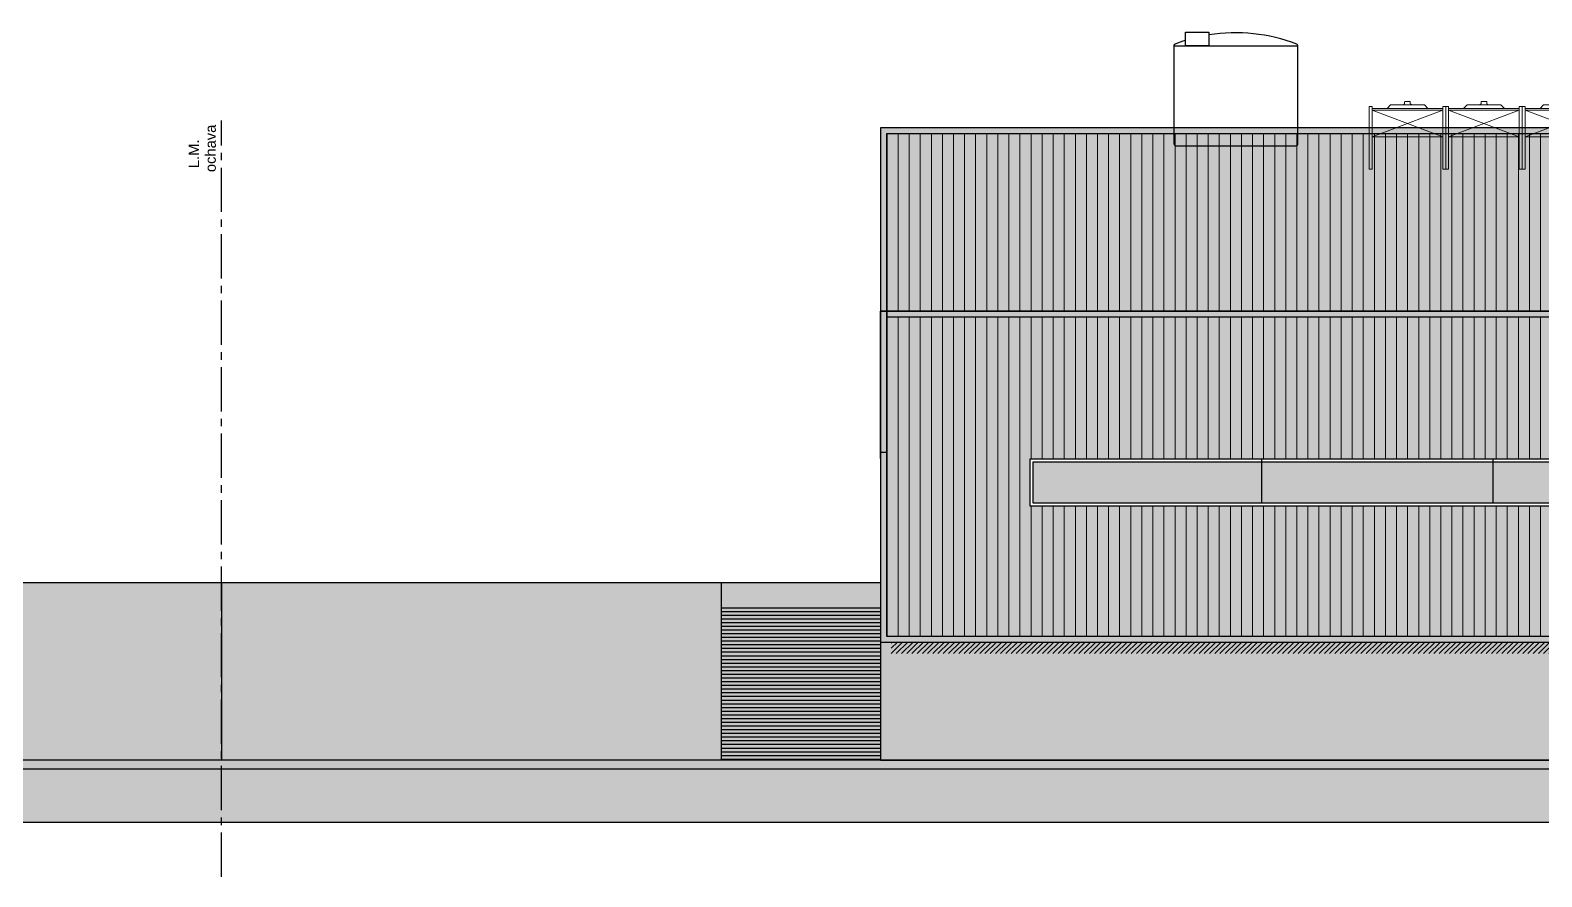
# Model space of a CAD drawing. Header units: inches. Extents: x -309 to 190, y -1585 to -1350.
# Drawn here: x 71.83 to 97.42, y -1442.28 to -1427.95 of the extents above; entities that cross this region are included whole.
import ezdxf

# ---------------------------------------------------------------- set-up
doc = ezdxf.new("R2010")
doc.units = ezdxf.units.IN
doc.header["$MEASUREMENT"] = 0
doc.linetypes.add('CENTER2', pattern=[1.125, 0.75, -0.125, 0.125, -0.125])
doc.linetypes.add('HIDDEN', pattern=[0.375, 0.25, -0.125])
doc.layers.get('0').update_dxf_attribs({"color": 9, "linetype": 'CONTINUOUS'})
for name, color, linetype in [('01', 9, 'CONTINUOUS'), ('02', 9, 'CONTINUOUS'), ('CARP', 9, 'CONTINUOUS'), ('color gris', 9, 'CONTINUOUS'), ('condensador', 9, 'HIDDEN'), ('esca', 9, 'CONTINUOUS'), ('lm', 9, 'HIDDEN'), ('referencias', 9, 'CONTINUOUS'), ('sombras', 9, 'CONTINUOUS'), ('TEXT-CARP', 9, 'CONTINUOUS')]:
    doc.layers.add(name, color=color, linetype=linetype)
doc.layers.add('color +', color=9, linetype='CONTINUOUS', lineweight=18)
doc.styles.add('ARIAL', font='arial.ttf', dxfattribs={"height": 0.225})

# ---------------------------------------------------------------- blocks, each defined once
blk = doc.blocks.new('FDGH')
at = {"layer": '01'}
blk.add_line((-0.033, 1.691), (2.067, 1.691), dxfattribs=at)
at = {"layer": '01', "linetype": 'Continuous'}
blk.add_lwpolyline([(0.161, 1.781, 0.01597), (-0.014, 1.72, 0.291382), (-0.033, 1.691), (-0.033, 0.033, 0.414214), (0, 0), (2.034, 0, 0.414214), (2.067, 0.033), (2.067, 1.691, 0.311003), (2.046, 1.721, 0.130956), (0.561, 1.874)], format="xyb", dxfattribs=at)
blk.add_lwpolyline([(0.561, 1.691), (0.161, 1.691), (0.161, 1.921), (0.561, 1.921)], close=True, dxfattribs=at)

msp = doc.modelspace()

# ---------------------------------------------------------------- hatches: boundary and pattern name
at = {"ltscale": 0.5}
h = msp.add_hatch(color=256, dxfattribs=at)
h.dxf.hatch_style = 1
h.paths.add_polyline_path([(95.006, -1436.007), (88.755, -1436.007), (88.755, -1435.207), (95.006, -1435.207), (95.006, -1432.707), (86.223, -1432.707), (86.223, -1438.307), (95.006, -1438.307)])
h.paths.add_polyline_path([(107.112, -1438.307), (108.184, -1438.307), (108.184, -1434.207), (108.614, -1434.206), (108.614, -1432.707), (95.006, -1432.707), (95.006, -1435.207), (104.42, -1435.207), (104.42, -1436.007), (95.006, -1436.007), (95.006, -1438.307), (106.314, -1438.307)])
at = {"layer": 'color +'}
h = msp.add_hatch(dxfattribs=at)
h.set_pattern_fill('LINE', color=256, scale=1.5, angle=450)
h.set_pattern_definition([(90, (1552.95893, -1091.79288), (-0.1875, 4e-16), [])])
h.paths.add_polyline_path([(101.146, -1429.707), (86.323, -1429.707), (86.323, -1433.057), (86.404, -1432.707), (101.146, -1432.707)])
h = msp.add_hatch(dxfattribs=at)
h.set_pattern_fill('LINE', color=256, scale=1.5, angle=450)
h.set_pattern_definition([(90, (1552.95893, -1093.44388), (-0.1875, 4e-16), [])])
h.paths.add_polyline_path([(108.514, -1432.807), (86.323, -1432.807), (86.323, -1438.207), (108.084, -1438.207), (108.084, -1434.107), (108.514, -1434.106)])
h.paths.add_polyline_path([(104.42, -1435.207), (104.42, -1436.007), (88.755, -1436.007), (88.755, -1435.207)], flags=16)
at = {"layer": 'color gris'}
msp.add_hatch(color=256, dxfattribs=at).paths.add_polyline_path([(170.804, -1440.307), (166.564, -1440.307), (164.604, -1440.307), (148.554, -1440.307), (70.824, -1440.307), (70.824, -1441.357), (170.804, -1441.357)])
at = {"layer": 'esca'}
h = msp.add_hatch(color=256, dxfattribs=at)
h.dxf.hatch_style = 1
h.paths.add_polyline_path([(101.246, -1429.607), (86.223, -1429.607), (86.223, -1433.057), (86.404, -1433.057), (101.246, -1433.057)])
h = msp.add_hatch(color=256, dxfattribs=at)
h.dxf.hatch_style = 1
h.set_gradient(color1=(132, 132, 132), color2=(214, 214, 214), tint=1)
h.paths.add_polyline_path([(104.37, -1435.257), (88.805, -1435.257), (88.805, -1435.957), (104.37, -1435.957)])
at = {"layer": 'referencias', "linetype": 'Continuous', "lineweight": 5}
h = msp.add_hatch(color=256, dxfattribs=at)
h.dxf.hatch_style = 1
h.paths.add_polyline_path([(74.881, -1437.307), (70.824, -1437.307), (70.824, -1440.307), (71.302, -1440.307), (74.881, -1440.307)])
h = msp.add_hatch(color=256, dxfattribs=at)
h.dxf.hatch_style = 1
h.paths.add_polyline_path([(86.404, -1437.307), (74.841, -1437.307), (74.841, -1440.307), (86.404, -1440.307), (108.184, -1440.307), (108.184, -1438.307), (86.404, -1438.307)])
h.paths.add_polyline_path([(74.841, -1437.307), (74.841, -1440.307)], flags=17)
at = {"layer": 'sombras'}
h = msp.add_hatch(dxfattribs=at)
h.set_pattern_fill('LINE', color=256, scale=0.5, angle=180)
h.set_pattern_definition([(180, (89.302366, 100.77459), (0, -0.0625), [])])
h.paths.add_polyline_path([(83.523, -1437.717), (86.223, -1437.717), (86.223, -1440.307), (83.523, -1440.307)])
h = msp.add_hatch(dxfattribs=at)
h.set_pattern_fill('LINE', color=256, scale=0.5, angle=45)
h.set_pattern_definition([(45, (36.71248, 31.46942), (-0.0441941738, 0.0441941738), [])])
h.paths.add_polyline_path([(86.404, -1438.307), (86.404, -1438.503), (108.184, -1438.503), (108.184, -1438.307)])

# ---------------------------------------------------------------- linework, layer by layer
at = {"ltscale": 0.5}
msp.add_lwpolyline([(88.805, -1435.257), (104.37, -1435.257), (104.37, -1435.957), (88.805, -1435.957)], close=True, dxfattribs=at)
for points in [[(174.804, -1440.557), (174.804, -1440.457), (170.804, -1440.457), (170.804, -1440.307), (70.824, -1440.307), (70.824, -1440.457), (66.804, -1440.457), (66.804, -1440.557)], [(58.804, -1440.557), (58.804, -1441.357), (174.804, -1441.357), (179.308, -1441.357)]]:
    msp.add_lwpolyline(points)
at = {"layer": '02'}
for points in [[(108.614, -1432.707), (86.223, -1432.707), (86.223, -1440.307), (106.314, -1440.307), (106.314, -1440.307), (108.184, -1440.307), (108.184, -1434.207), (108.614, -1434.206)], [(108.614, -1432.707), (86.223, -1432.707), (86.223, -1438.307), (106.314, -1438.307), (108.184, -1438.307), (108.184, -1434.207), (108.614, -1434.206)], [(108.514, -1432.807), (86.323, -1432.807), (86.323, -1438.207), (106.314, -1438.207), (108.084, -1438.207), (108.084, -1434.107), (108.514, -1434.106)]]:
    msp.add_lwpolyline(points, close=True, dxfattribs=at)
at = {"layer": 'CARP'}
for p, q in [((86.223, -1437.307), (70.824, -1437.307)), ((83.523, -1437.307), (83.523, -1440.307))]:
    msp.add_line(p, q, dxfattribs=at)
for points in [[(101.246, -1429.607), (86.223, -1429.607), (86.223, -1432.707), (86.223, -1435.202), (86.223, -1435.202), (86.223, -1432.707), (101.246, -1432.707)], [(101.146, -1429.707), (86.323, -1429.707), (86.323, -1435.102), (86.223, -1435.102), (86.223, -1432.707), (101.146, -1432.707)]]:
    msp.add_lwpolyline(points, close=True, dxfattribs=at)
at = {"layer": 'color +'}
for points in [[(95.096, -1429.166, -0.414214), (95.106, -1429.157), (95.144, -1429.157), (95.182, -1429.157, -0.414214), (95.192, -1429.166), (95.192, -1429.196), (95.206, -1429.206), (95.206, -1429.217), (95.144, -1429.217), (95.082, -1429.217), (95.082, -1429.206), (95.096, -1429.196)], [(96.391, -1429.166, -0.414214), (96.401, -1429.157), (96.439, -1429.157), (96.477, -1429.157, -0.414214), (96.487, -1429.166), (96.487, -1429.196), (96.501, -1429.206), (96.501, -1429.217), (96.439, -1429.217), (96.377, -1429.217), (96.377, -1429.206), (96.391, -1429.196)]]:
    msp.add_lwpolyline(points, format="xyb", close=True, dxfattribs=at)
for points in [[(94.496, -1429.242), (94.546, -1429.242), (94.546, -1430.307), (94.496, -1430.307)], [(95.741, -1429.307), (94.546, -1429.307), (94.546, -1429.277), (95.741, -1429.277)], [(94.546, -1429.307), (95.741, -1429.307), (95.741, -1429.757), (94.546, -1429.757)], [(94.858, -1429.217), (95.144, -1429.217), (95.43, -1429.217), (95.49, -1429.277), (94.798, -1429.277)], [(95.791, -1429.242), (95.741, -1429.242), (95.741, -1430.307), (95.791, -1430.307)], [(95.791, -1429.242), (95.841, -1429.242), (95.841, -1430.307), (95.791, -1430.307)], [(97.036, -1429.307), (95.841, -1429.307), (95.841, -1429.277), (97.036, -1429.277)], [(95.841, -1429.307), (97.036, -1429.307), (97.036, -1429.757), (95.841, -1429.757)], [(96.153, -1429.217), (96.439, -1429.217), (96.725, -1429.217), (96.785, -1429.277), (96.093, -1429.277)], [(97.086, -1429.242), (97.036, -1429.242), (97.036, -1430.307), (97.086, -1430.307)], [(97.086, -1429.242), (97.136, -1429.242), (97.136, -1430.307), (97.086, -1430.307)], [(98.331, -1429.307), (97.136, -1429.307), (97.136, -1429.277), (98.331, -1429.277)], [(97.136, -1429.307), (98.331, -1429.307), (98.331, -1429.757), (97.136, -1429.757)], [(97.448, -1429.217), (97.734, -1429.217), (98.02, -1429.217), (98.08, -1429.277), (97.388, -1429.277)]]:
    msp.add_lwpolyline(points, close=True, dxfattribs=at)
for points in [[(94.546, -1429.307), (95.741, -1429.757)], [(94.546, -1429.757), (95.741, -1429.307)], [(95.841, -1429.307), (97.036, -1429.757)], [(95.841, -1429.757), (97.036, -1429.307)], [(97.136, -1429.307), (98.331, -1429.757)], [(97.136, -1429.757), (98.331, -1429.307)]]:
    msp.add_lwpolyline(points, dxfattribs=at)
at = {"layer": 'condensador', "linetype": 'ByBlock'}
for p, q in [((108.614, -1432.707), (86.223, -1432.707)), ((86.223, -1432.871), (86.223, -1440.307)), ((92.671, -1435.207), (92.671, -1435.957)), ((96.588, -1435.207), (96.588, -1435.957)), ((75.064, -1437.307), (75.064, -1440.307))]:
    msp.add_line(p, q, dxfattribs=at)
msp.add_lwpolyline([(88.755, -1435.207), (104.42, -1435.207), (104.42, -1436.007), (88.755, -1436.007)], close=True, dxfattribs=at)
msp.add_lwpolyline([(170.804, -1440.457), (70.824, -1440.457)], dxfattribs=at)
at = {"layer": 'lm', "linetype": 'CENTER2'}
msp.add_lwpolyline([(75.064, -1442.279), (75.064, -1429.478)], dxfattribs=at)

# ---------------------------------------------------------------- block references
at = {"layer": 'color +'}
msp.add_blockref('FDGH', (91.223, -1429.907), dxfattribs=at)

# ---------------------------------------------------------------- texts
at = {"layer": 'TEXT-CARP', "style": 'ARIAL'}
for s, p in [('ochava', (74.97, -1430.354)), ('L.M.', (74.686, -1430.286))]:
    msp.add_text(s, height=0.1782, rotation=90, dxfattribs=at).set_placement(p)

doc.saveas('drawing.dxf')
